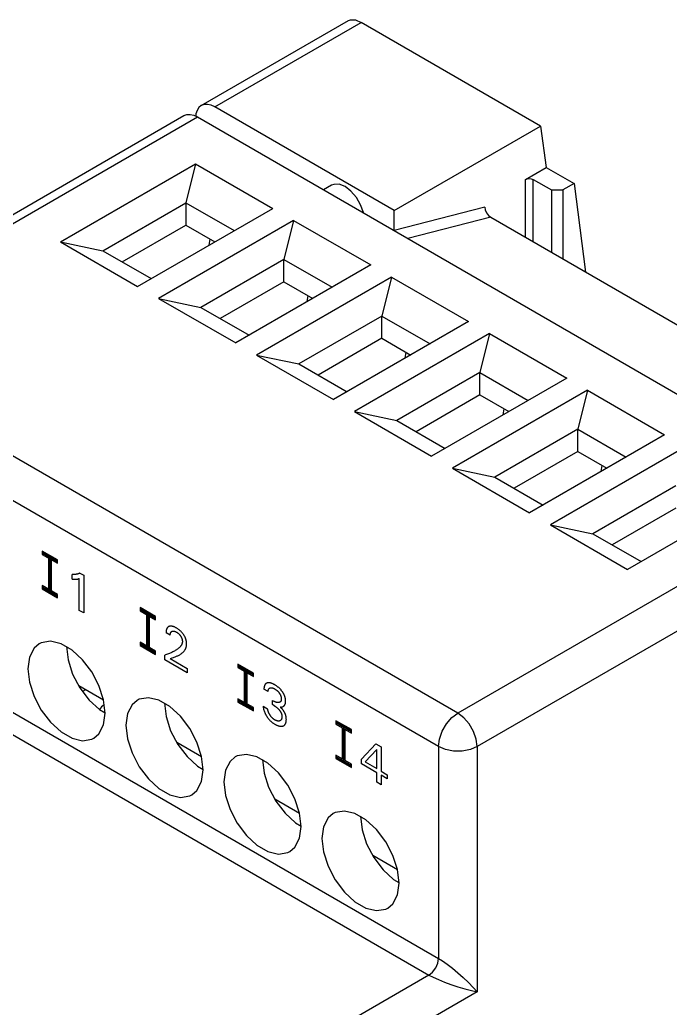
# Model space of a CAD drawing. Extents: x 0 to 420, y 0 to 297.
# Drawn here: x 192.07 to 215.92, y 192.83 to 229.04 of the extents above; entities that cross this region are included whole.
import ezdxf

# ---------------------------------------------------------------- set-up
doc = ezdxf.new("R2010")
doc.units = 0
doc.header["$LTSCALE"] = 23.1
doc.layers.add('40000_ISO', color=7, linetype='CONTINUOUS')

msp = doc.modelspace()

# ---------------------------------------------------------------- linework, layer by layer
at = {"layer": '40000_ISO', "color": 7, "linetype": 'CONTINUOUS'}
for p, q in [((198.721, 225.893), (204.119, 229.01)), ((199.221, 225.843), (204.589, 228.943)), ((204.118, 229.009), (204.194, 229.038)), ((204.194, 229.038), (204.377, 229.031)), ((204.377, 229.031), (204.589, 228.943)), ((211.165, 225.146), (204.589, 228.943)), ((198.568, 225.717), (198.527, 225.587)), ((198.633, 225.82), (198.568, 225.717)), ((198.721, 225.893), (198.633, 225.82)), ((198.828, 225.933), (198.721, 225.893)), ((198.95, 225.937), (198.828, 225.933)), ((199.083, 225.907), (198.95, 225.937)), ((199.221, 225.843), (199.083, 225.907)), ((205.797, 222.047), (199.221, 225.843)), ((183.942, 217.361), (198.084, 225.525)), ((184.442, 217.311), (198.584, 225.476)), ((198.084, 225.525), (198.192, 225.565)), ((198.192, 225.565), (198.314, 225.57)), ((198.314, 225.57), (198.447, 225.54)), ((198.447, 225.54), (198.584, 225.476)), ((198.527, 225.587), (198.52, 225.506)), ((198.584, 225.476), (222.273, 211.8)), ((205.797, 222.047), (211.165, 225.146)), ((211.165, 225.146), (211.364, 223.628)), ((193.564, 220.904), (198.514, 223.761)), ((198.514, 223.761), (198.16, 222.332)), ((198.514, 223.761), (201.342, 222.128)), ((210.605, 223.19), (211.364, 223.628)), ((211.364, 223.628), (212.389, 223.036)), ((210.605, 223.19), (210.67, 223.215)), ((210.605, 221.067), (210.605, 223.19)), ((210.67, 223.215), (210.747, 223.224)), ((210.747, 223.224), (210.823, 223.215)), ((210.823, 223.215), (210.888, 223.19)), ((210.888, 220.904), (210.888, 223.19)), ((210.888, 223.19), (211.56, 222.802)), ((203.494, 222.974), (203.206, 222.808)), ((203.578, 223.008), (203.494, 222.974)), ((203.775, 223.011), (203.578, 223.008)), ((203.994, 222.924), (203.775, 223.011)), ((204.212, 222.758), (203.994, 222.924)), ((204.409, 222.529), (204.212, 222.758)), ((211.56, 222.802), (211.56, 220.516)), ((211.56, 222.802), (211.984, 222.802)), ((212.389, 223.036), (211.984, 222.802)), ((211.984, 222.802), (211.984, 220.271)), ((212.389, 223.036), (212.814, 219.792)), ((204.566, 222.258), (204.409, 222.529)), ((195.12, 220.577), (198.16, 222.332)), ((196.392, 219.271), (201.342, 222.128)), ((198.16, 222.332), (198.16, 221.516)), ((198.16, 222.332), (199.928, 221.312)), ((204.666, 221.972), (204.566, 222.258)), ((209.12, 222.178), (205.797, 221.321)), ((205.797, 221.321), (205.797, 222.047)), ((209.12, 222.178), (209.137, 222.07)), ((209.137, 222.07), (209.183, 221.961)), ((202.106, 221.687), (197.156, 218.83)), ((202.106, 221.687), (201.752, 220.259)), ((202.106, 221.687), (204.934, 220.055)), ((204.667, 221.964), (204.666, 221.972)), ((209.333, 221.802), (206.302, 221.02)), ((209.183, 221.961), (209.252, 221.867)), ((209.252, 221.867), (209.333, 221.802)), ((209.333, 221.802), (217.888, 216.862)), ((195.827, 220.169), (198.16, 221.516)), ((198.16, 221.516), (199.221, 220.904)), ((193.564, 220.904), (196.392, 219.271)), ((193.564, 220.904), (195.12, 220.577)), ((199.016, 220.786), (199.049, 221.003)), ((195.12, 220.577), (196.887, 219.556)), ((201.752, 220.259), (198.712, 218.503)), ((201.752, 219.442), (201.752, 220.259)), ((201.752, 220.259), (203.52, 219.238)), ((204.934, 220.055), (199.985, 217.197)), ((205.698, 219.614), (200.748, 216.756)), ((205.698, 219.614), (205.344, 218.185)), ((205.698, 219.614), (208.526, 217.981)), ((201.752, 219.442), (199.419, 218.095)), ((201.752, 219.442), (202.813, 218.83)), ((197.156, 218.83), (199.985, 217.197)), ((197.156, 218.83), (198.712, 218.503)), ((202.608, 218.712), (202.641, 218.929)), ((198.712, 218.503), (200.48, 217.483)), ((205.344, 218.185), (202.304, 216.429)), ((205.344, 217.368), (205.344, 218.185)), ((205.344, 218.185), (207.112, 217.164)), ((208.526, 217.981), (203.577, 215.123)), ((208.131, 203.635), (184.442, 217.311)), ((205.344, 217.368), (203.011, 216.021)), ((209.29, 217.54), (204.34, 214.682)), ((205.344, 217.368), (206.405, 216.756)), ((209.29, 217.54), (208.937, 216.111)), ((209.29, 217.54), (212.119, 215.907)), ((200.748, 216.756), (203.577, 215.123)), ((200.748, 216.756), (202.304, 216.429)), ((206.201, 216.638), (206.233, 216.855)), ((202.304, 216.429), (204.072, 215.409)), ((207.423, 202.41), (183.735, 216.086)), ((208.937, 216.111), (205.896, 214.355)), ((212.119, 215.907), (207.169, 213.049)), ((208.937, 215.294), (208.937, 216.111)), ((208.937, 216.111), (210.704, 215.09)), ((212.882, 215.466), (207.933, 212.608)), ((212.882, 215.466), (212.529, 214.037)), ((212.882, 215.466), (215.711, 213.833)), ((208.937, 215.294), (206.603, 213.947)), ((208.937, 215.294), (209.997, 214.682)), ((209.793, 214.564), (209.825, 214.781)), ((204.34, 214.682), (207.169, 213.049)), ((204.34, 214.682), (205.896, 214.355)), ((205.896, 214.355), (207.664, 213.335)), ((212.529, 214.037), (209.488, 212.282)), ((212.529, 213.221), (212.529, 214.037)), ((212.529, 214.037), (214.296, 213.016)), ((215.711, 213.833), (210.761, 210.975)), ((216.474, 213.392), (211.525, 210.534)), ((212.529, 213.221), (210.195, 211.873)), ((212.529, 213.221), (213.589, 212.608)), ((207.933, 212.608), (210.761, 210.975)), ((207.933, 212.608), (209.488, 212.282)), ((213.385, 212.49), (213.417, 212.708)), ((209.488, 212.282), (211.256, 211.261)), ((216.121, 211.963), (213.08, 210.208)), ((222.273, 211.8), (208.131, 203.635)), ((219.303, 211.759), (214.353, 208.901)), ((216.121, 211.147), (213.787, 209.799)), ((222.98, 210.575), (208.838, 202.41)), ((211.525, 210.534), (214.353, 208.901)), ((211.525, 210.534), (213.08, 210.208)), ((213.08, 210.208), (214.848, 209.187)), ((192.892, 209.575), (192.892, 209.452)), ((193.458, 209.248), (192.892, 209.575)), ((193.458, 209.207), (192.892, 209.534)), ((193.458, 209.167), (192.892, 209.493)), ((192.892, 209.452), (193.458, 209.126)), ((193.122, 209.32), (193.122, 208.177)), ((193.158, 209.299), (193.158, 208.156)), ((193.193, 209.279), (193.193, 208.136)), ((193.228, 208.115), (193.228, 209.258)), ((193.458, 209.126), (193.458, 209.248)), ((193.988, 208.548), (193.988, 208.721)), ((193.999, 208.719), (193.988, 208.721)), ((194.01, 208.718), (193.999, 208.719)), ((194.02, 208.717), (194.01, 208.718)), ((194.031, 208.717), (194.02, 208.717)), ((194.041, 208.716), (194.031, 208.717)), ((194.052, 208.716), (194.041, 208.716)), ((194.062, 208.716), (194.052, 208.716)), ((194.072, 208.716), (194.062, 208.716)), ((194.082, 208.716), (194.072, 208.716)), ((194.092, 208.717), (194.082, 208.716)), ((194.102, 208.718), (194.092, 208.717)), ((194.112, 208.718), (194.102, 208.718)), ((194.122, 208.719), (194.112, 208.718)), ((194.132, 208.721), (194.122, 208.719)), ((194.141, 208.722), (194.132, 208.721)), ((194.151, 208.724), (194.141, 208.722)), ((194.16, 208.726), (194.151, 208.724)), ((194.17, 208.728), (194.16, 208.726)), ((194.179, 208.73), (194.17, 208.728)), ((194.188, 208.733), (194.179, 208.73)), ((194.198, 208.735), (194.188, 208.733)), ((194.207, 208.738), (194.198, 208.735)), ((194.216, 208.741), (194.207, 208.738)), ((194.225, 208.744), (194.216, 208.741)), ((194.234, 208.748), (194.225, 208.744)), ((194.242, 208.751), (194.234, 208.748)), ((194.251, 208.755), (194.242, 208.751)), ((194.26, 208.759), (194.251, 208.755)), ((194.268, 208.764), (194.26, 208.759)), ((194.276, 208.768), (194.268, 208.764)), ((194.276, 208.768), (194.413, 208.689)), ((194.413, 208.689), (194.413, 207.309)), ((183.735, 208.33), (207.423, 194.653)), ((192.892, 208.309), (192.892, 208.187)), ((193.458, 207.983), (192.892, 208.309)), ((192.892, 208.268), (193.458, 207.942)), ((193.458, 207.901), (192.892, 208.228)), ((193.988, 208.548), (194.003, 208.546)), ((194.003, 208.546), (194.018, 208.544)), ((194.018, 208.544), (194.033, 208.543)), ((194.033, 208.543), (194.048, 208.542)), ((194.048, 208.542), (194.062, 208.541)), ((194.062, 208.541), (194.073, 208.54)), ((194.073, 208.54), (194.084, 208.54)), ((194.084, 208.54), (194.094, 208.54)), ((194.094, 208.54), (194.105, 208.54)), ((194.105, 208.54), (194.115, 208.54)), ((194.115, 208.54), (194.126, 208.54)), ((194.126, 208.54), (194.135, 208.541)), ((194.135, 208.541), (194.144, 208.542)), ((194.144, 208.542), (194.153, 208.543)), ((194.153, 208.543), (194.162, 208.544)), ((194.162, 208.544), (194.171, 208.545)), ((194.171, 208.545), (194.179, 208.547)), ((194.179, 208.547), (194.187, 208.548)), ((194.187, 208.548), (194.194, 208.55)), ((194.194, 208.55), (194.202, 208.552)), ((194.202, 208.552), (194.21, 208.554)), ((194.21, 208.554), (194.218, 208.556)), ((194.218, 208.556), (194.226, 208.559)), ((194.226, 208.559), (194.239, 208.563)), ((194.239, 208.563), (194.252, 208.568)), ((194.252, 207.402), (194.252, 208.568)), ((192.892, 208.187), (193.458, 207.86)), ((193.458, 207.86), (193.458, 207.983)), ((183.382, 207.717), (207.07, 194.041)), ((196.484, 207.501), (196.484, 207.379)), ((197.05, 207.174), (196.484, 207.501)), ((194.413, 207.309), (194.252, 207.402)), ((197.05, 207.134), (196.484, 207.46)), ((197.05, 207.093), (196.484, 207.419)), ((196.484, 207.379), (197.05, 207.052)), ((196.714, 207.246), (196.714, 206.103)), ((196.75, 207.225), (196.75, 206.082)), ((196.785, 207.205), (196.785, 206.062)), ((196.82, 206.042), (196.82, 207.185)), ((197.05, 207.052), (197.05, 207.174)), ((197.49, 206.777), (197.487, 206.774)), ((197.493, 206.781), (197.49, 206.777)), ((197.497, 206.784), (197.493, 206.781)), ((197.501, 206.787), (197.497, 206.784)), ((197.504, 206.79), (197.501, 206.787)), ((197.508, 206.793), (197.504, 206.79)), ((197.512, 206.796), (197.508, 206.793)), ((197.516, 206.798), (197.512, 206.796)), ((197.52, 206.801), (197.516, 206.798)), ((197.524, 206.803), (197.52, 206.801)), ((197.528, 206.805), (197.524, 206.803)), ((197.532, 206.808), (197.528, 206.805)), ((197.537, 206.81), (197.532, 206.808)), ((197.541, 206.811), (197.537, 206.81)), ((197.553, 206.816), (197.541, 206.811)), ((197.565, 206.819), (197.553, 206.816)), ((197.577, 206.821), (197.565, 206.819)), ((197.59, 206.823), (197.577, 206.821)), ((197.603, 206.824), (197.59, 206.823)), ((197.616, 206.824), (197.603, 206.824)), ((197.631, 206.823), (197.616, 206.824)), ((197.645, 206.821), (197.631, 206.823)), ((197.66, 206.818), (197.645, 206.821)), ((197.675, 206.815), (197.66, 206.818)), ((197.69, 206.81), (197.675, 206.815)), ((197.706, 206.805), (197.69, 206.81)), ((197.723, 206.799), (197.706, 206.805)), ((197.74, 206.792), (197.723, 206.799)), ((197.757, 206.784), (197.74, 206.792)), ((197.775, 206.776), (197.757, 206.784)), ((197.792, 206.767), (197.775, 206.776)), ((197.433, 206.618), (197.432, 206.61)), ((197.432, 206.61), (197.432, 206.602)), ((197.432, 206.602), (197.432, 206.595)), ((197.432, 206.595), (197.432, 206.587)), ((197.432, 206.587), (197.432, 206.579)), ((197.588, 206.489), (197.432, 206.579)), ((197.434, 206.633), (197.433, 206.625)), ((197.433, 206.625), (197.433, 206.618)), ((197.435, 206.64), (197.434, 206.633)), ((197.436, 206.647), (197.435, 206.64)), ((197.437, 206.654), (197.436, 206.647)), ((197.438, 206.662), (197.437, 206.654)), ((197.439, 206.669), (197.438, 206.662)), ((197.441, 206.675), (197.439, 206.669)), ((197.442, 206.682), (197.441, 206.675)), ((197.444, 206.689), (197.442, 206.682)), ((197.446, 206.695), (197.444, 206.689)), ((197.447, 206.701), (197.446, 206.695)), ((197.449, 206.707), (197.447, 206.701)), ((197.451, 206.712), (197.449, 206.707)), ((197.453, 206.718), (197.451, 206.712)), ((197.456, 206.723), (197.453, 206.718)), ((197.458, 206.729), (197.456, 206.723)), ((197.46, 206.734), (197.458, 206.729)), ((197.463, 206.739), (197.46, 206.734)), ((197.465, 206.744), (197.463, 206.739)), ((197.468, 206.749), (197.465, 206.744)), ((197.471, 206.753), (197.468, 206.749)), ((197.474, 206.758), (197.471, 206.753)), ((197.477, 206.762), (197.474, 206.758)), ((197.48, 206.766), (197.477, 206.762)), ((197.483, 206.77), (197.48, 206.766)), ((197.487, 206.774), (197.483, 206.77)), ((197.588, 206.507), (197.589, 206.515)), ((197.588, 206.498), (197.588, 206.507)), ((197.588, 206.489), (197.588, 206.498)), ((197.589, 206.524), (197.59, 206.532)), ((197.589, 206.515), (197.589, 206.524)), ((197.59, 206.532), (197.591, 206.54)), ((197.591, 206.54), (197.593, 206.548)), ((197.593, 206.548), (197.595, 206.556)), ((197.595, 206.556), (197.596, 206.562)), ((197.596, 206.562), (197.598, 206.568)), ((197.598, 206.568), (197.6, 206.574)), ((197.6, 206.574), (197.602, 206.579)), ((197.602, 206.579), (197.604, 206.585)), ((197.604, 206.585), (197.606, 206.59)), ((197.606, 206.59), (197.609, 206.595)), ((197.609, 206.595), (197.612, 206.6)), ((197.612, 206.6), (197.615, 206.604)), ((197.615, 206.604), (197.618, 206.609)), ((197.618, 206.609), (197.621, 206.613)), ((197.621, 206.613), (197.625, 206.616)), ((197.625, 206.616), (197.628, 206.62)), ((197.628, 206.62), (197.632, 206.623)), ((197.632, 206.623), (197.636, 206.626)), ((197.636, 206.626), (197.64, 206.629)), ((197.64, 206.629), (197.644, 206.632)), ((197.644, 206.632), (197.649, 206.634)), ((197.649, 206.634), (197.654, 206.636)), ((197.654, 206.636), (197.659, 206.639)), ((197.659, 206.639), (197.665, 206.64)), ((197.665, 206.64), (197.67, 206.642)), ((197.67, 206.642), (197.676, 206.643)), ((197.676, 206.643), (197.682, 206.644)), ((197.682, 206.644), (197.688, 206.644)), ((197.688, 206.644), (197.694, 206.645)), ((197.694, 206.645), (197.7, 206.645)), ((197.7, 206.645), (197.707, 206.644)), ((197.707, 206.644), (197.713, 206.644)), ((197.713, 206.644), (197.72, 206.643)), ((197.72, 206.643), (197.727, 206.641)), ((197.727, 206.641), (197.733, 206.64)), ((197.733, 206.64), (197.74, 206.638)), ((197.74, 206.638), (197.747, 206.636)), ((197.747, 206.636), (197.755, 206.633)), ((197.755, 206.633), (197.763, 206.63)), ((197.763, 206.63), (197.77, 206.627)), ((197.77, 206.627), (197.778, 206.624)), ((197.778, 206.624), (197.786, 206.62)), ((197.786, 206.62), (197.794, 206.616)), ((197.809, 206.757), (197.792, 206.767)), ((197.794, 206.616), (197.801, 206.612)), ((197.801, 206.612), (197.809, 206.607)), ((197.826, 206.747), (197.809, 206.757)), ((197.809, 206.607), (197.818, 206.602)), ((197.818, 206.602), (197.827, 206.597)), ((197.843, 206.736), (197.826, 206.747)), ((197.827, 206.597), (197.835, 206.591)), ((197.835, 206.591), (197.844, 206.585)), ((197.86, 206.725), (197.843, 206.736)), ((197.844, 206.585), (197.853, 206.579)), ((197.853, 206.579), (197.861, 206.573)), ((197.877, 206.714), (197.86, 206.725)), ((197.861, 206.573), (197.87, 206.566)), ((197.87, 206.566), (197.877, 206.561)), ((197.894, 206.701), (197.877, 206.714)), ((197.877, 206.561), (197.883, 206.555)), ((197.883, 206.555), (197.89, 206.549)), ((197.89, 206.549), (197.897, 206.543)), ((197.911, 206.689), (197.894, 206.701)), ((197.897, 206.543), (197.903, 206.537)), ((197.903, 206.537), (197.909, 206.53)), ((197.909, 206.53), (197.916, 206.524)), ((197.925, 206.676), (197.911, 206.689)), ((197.916, 206.524), (197.922, 206.517)), ((197.922, 206.517), (197.928, 206.511)), ((197.94, 206.664), (197.925, 206.676)), ((197.928, 206.511), (197.934, 206.504)), ((197.934, 206.504), (197.939, 206.497)), ((197.939, 206.497), (197.945, 206.49)), ((197.955, 206.651), (197.94, 206.664)), ((197.945, 206.49), (197.95, 206.483)), ((197.95, 206.483), (197.956, 206.476)), ((197.97, 206.637), (197.955, 206.651)), ((197.956, 206.476), (197.961, 206.468)), ((197.961, 206.468), (197.966, 206.461)), ((197.966, 206.461), (197.971, 206.454)), ((197.984, 206.623), (197.97, 206.637)), ((197.971, 206.454), (197.975, 206.446)), ((197.975, 206.446), (197.979, 206.439)), ((197.979, 206.439), (197.984, 206.432)), ((197.998, 206.608), (197.984, 206.623)), ((197.984, 206.432), (197.988, 206.424)), ((197.988, 206.424), (197.991, 206.417)), ((197.991, 206.417), (197.995, 206.409)), ((198.011, 206.594), (197.998, 206.608)), ((198.024, 206.579), (198.011, 206.594)), ((198.037, 206.564), (198.024, 206.579)), ((198.049, 206.549), (198.037, 206.564)), ((198.061, 206.533), (198.049, 206.549)), ((198.073, 206.516), (198.061, 206.533)), ((198.083, 206.501), (198.073, 206.516)), ((198.093, 206.486), (198.083, 206.501)), ((198.102, 206.47), (198.093, 206.486)), ((198.111, 206.454), (198.102, 206.47)), ((198.12, 206.438), (198.111, 206.454)), ((198.128, 206.421), (198.12, 206.438)), ((198.136, 206.405), (198.128, 206.421)), ((192.784, 206.179), (192.594, 206.017)), ((192.857, 206.216), (192.784, 206.179)), ((193.196, 206.272), (192.857, 206.216)), ((193.582, 206.18), (193.196, 206.272)), ((193.985, 205.947), (193.582, 206.18)), ((193.783, 206.08), (193.841, 205.587)), ((196.484, 206.235), (196.484, 206.113)), ((197.05, 205.909), (196.484, 206.235)), ((196.484, 206.195), (197.05, 205.868)), ((197.05, 205.827), (196.484, 206.154)), ((196.484, 206.113), (197.05, 205.786)), ((197.936, 206.053), (197.925, 206.043)), ((197.947, 206.064), (197.936, 206.053)), ((197.957, 206.076), (197.947, 206.064)), ((197.967, 206.087), (197.957, 206.076)), ((197.976, 206.1), (197.967, 206.087)), ((197.985, 206.113), (197.976, 206.1)), ((197.994, 206.127), (197.985, 206.113)), ((198.002, 206.141), (197.994, 206.127)), ((197.995, 206.409), (197.999, 206.402)), ((197.999, 206.402), (198.002, 206.394)), ((198.002, 206.394), (198.005, 206.387)), ((198.006, 206.151), (198.002, 206.141)), ((198.005, 206.387), (198.008, 206.379)), ((198.011, 206.161), (198.006, 206.151)), ((198.008, 206.379), (198.011, 206.371)), ((198.011, 206.371), (198.014, 206.364)), ((198.015, 206.171), (198.011, 206.161)), ((198.014, 206.364), (198.016, 206.356)), ((198.019, 206.182), (198.015, 206.171)), ((198.016, 206.356), (198.018, 206.348)), ((198.018, 206.348), (198.02, 206.34)), ((198.022, 206.192), (198.019, 206.182)), ((198.02, 206.34), (198.022, 206.333)), ((198.022, 206.333), (198.024, 206.325)), ((198.025, 206.204), (198.022, 206.192)), ((198.024, 206.325), (198.025, 206.317)), ((198.025, 206.317), (198.027, 206.308)), ((198.027, 206.216), (198.025, 206.204)), ((198.027, 206.308), (198.028, 206.3)), ((198.029, 206.228), (198.027, 206.216)), ((198.028, 206.3), (198.029, 206.292)), ((198.029, 206.292), (198.03, 206.284)), ((198.03, 206.24), (198.029, 206.228)), ((198.03, 206.284), (198.03, 206.276)), ((198.03, 206.276), (198.031, 206.268)), ((198.031, 206.253), (198.03, 206.24)), ((198.031, 206.268), (198.031, 206.261)), ((198.031, 206.261), (198.031, 206.253)), ((198.143, 206.389), (198.136, 206.405)), ((198.15, 206.372), (198.143, 206.389)), ((198.155, 206.356), (198.15, 206.372)), ((198.161, 206.339), (198.155, 206.356)), ((198.166, 206.323), (198.161, 206.339)), ((198.164, 206.039), (198.169, 206.054)), ((198.17, 206.306), (198.166, 206.323)), ((198.169, 206.054), (198.173, 206.069)), ((198.174, 206.29), (198.17, 206.306)), ((198.173, 206.069), (198.177, 206.085)), ((198.178, 206.272), (198.174, 206.29)), ((198.177, 206.085), (198.18, 206.101)), ((198.181, 206.255), (198.178, 206.272)), ((198.18, 206.101), (198.183, 206.118)), ((198.183, 206.237), (198.181, 206.255)), ((198.185, 206.22), (198.183, 206.237)), ((198.183, 206.118), (198.185, 206.135)), ((198.186, 206.204), (198.185, 206.22)), ((198.185, 206.135), (198.186, 206.153)), ((198.187, 206.187), (198.186, 206.204)), ((198.186, 206.153), (198.187, 206.171)), ((198.187, 206.171), (198.187, 206.187)), ((192.426, 205.691), (192.369, 205.264)), ((192.594, 206.017), (192.426, 205.691)), ((194.371, 205.593), (193.985, 205.947)), ((197.05, 205.786), (197.05, 205.909)), ((197.417, 205.771), (197.383, 205.761)), ((197.383, 205.594), (197.383, 205.761)), ((197.452, 205.783), (197.417, 205.771)), ((197.486, 205.795), (197.452, 205.783)), ((197.52, 205.807), (197.486, 205.795)), ((197.553, 205.82), (197.52, 205.807)), ((197.585, 205.834), (197.553, 205.82)), ((197.617, 205.848), (197.585, 205.834)), ((197.649, 205.863), (197.617, 205.848)), ((197.679, 205.878), (197.649, 205.863)), ((197.71, 205.893), (197.679, 205.878)), ((197.709, 205.68), (197.735, 205.689)), ((197.739, 205.909), (197.71, 205.893)), ((197.735, 205.689), (197.762, 205.699)), ((197.768, 205.926), (197.739, 205.909)), ((197.762, 205.699), (197.788, 205.709)), ((197.79, 205.94), (197.768, 205.926)), ((197.788, 205.709), (197.814, 205.719)), ((197.812, 205.954), (197.79, 205.94)), ((197.833, 205.968), (197.812, 205.954)), ((197.814, 205.719), (197.84, 205.73)), ((197.854, 205.983), (197.833, 205.968)), ((197.84, 205.73), (197.866, 205.741)), ((197.875, 205.999), (197.854, 205.983)), ((197.866, 205.741), (197.891, 205.753)), ((197.895, 206.015), (197.875, 205.999)), ((197.891, 205.753), (197.916, 205.766)), ((197.914, 206.032), (197.895, 206.015)), ((197.925, 206.043), (197.914, 206.032)), ((197.916, 205.766), (197.933, 205.775)), ((197.933, 205.775), (197.95, 205.785)), ((197.95, 205.785), (197.966, 205.795)), ((197.966, 205.795), (197.982, 205.805)), ((197.982, 205.805), (197.998, 205.816)), ((197.998, 205.816), (198.013, 205.828)), ((198.013, 205.828), (198.028, 205.84)), ((198.028, 205.84), (198.042, 205.853)), ((198.042, 205.853), (198.056, 205.867)), ((198.056, 205.867), (198.07, 205.881)), ((198.07, 205.881), (198.083, 205.896)), ((198.083, 205.896), (198.096, 205.911)), ((198.096, 205.911), (198.108, 205.928)), ((198.108, 205.928), (198.119, 205.945)), ((198.119, 205.945), (198.127, 205.957)), ((198.127, 205.957), (198.134, 205.97)), ((198.134, 205.97), (198.141, 205.983)), ((198.141, 205.983), (198.147, 205.996)), ((198.147, 205.996), (198.153, 206.01)), ((198.153, 206.01), (198.159, 206.024)), ((198.159, 206.024), (198.164, 206.039)), ((193.841, 205.587), (194.008, 205.068)), ((194.709, 205.147), (194.371, 205.593)), ((198.211, 205.116), (197.383, 205.594)), ((197.578, 205.633), (197.604, 205.643)), ((197.578, 205.633), (198.211, 205.267)), ((197.604, 205.643), (197.63, 205.652)), ((197.63, 205.652), (197.656, 205.661)), ((197.656, 205.661), (197.709, 205.68)), ((200.07, 205.431), (200.07, 205.309)), ((200.635, 205.105), (200.07, 205.431)), ((200.635, 205.064), (200.07, 205.39)), ((200.635, 205.023), (200.07, 205.35)), ((192.369, 205.264), (192.426, 204.771)), ((194.008, 205.068), (194.271, 204.564)), ((194.973, 204.643), (194.709, 205.147)), ((198.211, 205.267), (198.211, 205.116)), ((200.07, 205.309), (200.635, 204.982)), ((200.299, 205.176), (200.299, 204.033)), ((200.335, 205.156), (200.335, 204.013)), ((200.37, 205.135), (200.37, 203.992)), ((200.405, 203.972), (200.405, 205.115)), ((200.635, 204.982), (200.635, 205.105)), ((192.426, 204.771), (192.594, 204.251)), ((195.142, 204.112), (194.234, 204.636)), ((195.14, 204.124), (194.973, 204.643)), ((201.03, 204.602), (201.028, 204.595)), ((201.031, 204.609), (201.03, 204.602)), ((201.033, 204.616), (201.031, 204.609)), ((201.034, 204.622), (201.033, 204.616)), ((201.036, 204.629), (201.034, 204.622)), ((201.038, 204.635), (201.036, 204.629)), ((201.04, 204.641), (201.038, 204.635)), ((201.042, 204.647), (201.04, 204.641)), ((201.045, 204.653), (201.042, 204.647)), ((201.047, 204.659), (201.045, 204.653)), ((201.05, 204.664), (201.047, 204.659)), ((201.053, 204.67), (201.05, 204.664)), ((201.056, 204.675), (201.053, 204.67)), ((201.059, 204.68), (201.056, 204.675)), ((201.062, 204.685), (201.059, 204.68)), ((201.065, 204.69), (201.062, 204.685)), ((201.069, 204.694), (201.065, 204.69)), ((201.072, 204.699), (201.069, 204.694)), ((201.076, 204.703), (201.072, 204.699)), ((201.08, 204.707), (201.076, 204.703)), ((201.084, 204.711), (201.08, 204.707)), ((201.089, 204.714), (201.084, 204.711)), ((201.093, 204.718), (201.089, 204.714)), ((201.097, 204.721), (201.093, 204.718)), ((201.102, 204.724), (201.097, 204.721)), ((201.107, 204.727), (201.102, 204.724)), ((201.112, 204.729), (201.107, 204.727)), ((201.117, 204.732), (201.112, 204.729)), ((201.122, 204.734), (201.117, 204.732)), ((201.127, 204.736), (201.122, 204.734)), ((201.132, 204.738), (201.127, 204.736)), ((201.138, 204.74), (201.132, 204.738)), ((201.143, 204.742), (201.138, 204.74)), ((201.149, 204.743), (201.143, 204.742)), ((201.155, 204.745), (201.149, 204.743)), ((201.161, 204.746), (201.155, 204.745)), ((201.168, 204.747), (201.161, 204.746)), ((201.174, 204.747), (201.168, 204.747)), ((201.18, 204.748), (201.174, 204.747)), ((201.187, 204.748), (201.18, 204.748)), ((201.194, 204.748), (201.187, 204.748)), ((201.2, 204.748), (201.194, 204.748)), ((201.207, 204.748), (201.2, 204.748)), ((201.214, 204.748), (201.207, 204.748)), ((201.221, 204.747), (201.214, 204.748)), ((201.233, 204.745), (201.221, 204.747)), ((201.246, 204.743), (201.233, 204.745)), ((201.259, 204.741), (201.246, 204.743)), ((201.272, 204.737), (201.259, 204.741)), ((201.286, 204.733), (201.272, 204.737)), ((201.299, 204.729), (201.286, 204.733)), ((201.313, 204.724), (201.299, 204.729)), ((201.328, 204.718), (201.313, 204.724)), ((201.343, 204.712), (201.328, 204.718)), ((201.358, 204.705), (201.343, 204.712)), ((201.373, 204.698), (201.358, 204.705)), ((201.388, 204.69), (201.373, 204.698)), ((201.404, 204.681), (201.388, 204.69)), ((201.419, 204.673), (201.404, 204.681)), ((201.434, 204.664), (201.419, 204.673)), ((201.449, 204.655), (201.434, 204.664)), ((201.463, 204.646), (201.449, 204.655)), ((201.478, 204.636), (201.463, 204.646)), ((201.493, 204.625), (201.478, 204.636)), ((201.507, 204.615), (201.493, 204.625)), ((201.522, 204.604), (201.507, 204.615)), ((201.535, 204.593), (201.522, 204.604)), ((192.594, 204.251), (192.857, 203.748)), ((194.271, 204.564), (194.61, 204.117)), ((194.483, 204.492), (194.374, 204.429)), ((201.024, 204.558), (201.023, 204.551)), ((201.023, 204.551), (201.023, 204.543)), ((201.023, 204.543), (201.023, 204.535)), ((201.023, 204.535), (201.023, 204.528)), ((201.023, 204.528), (201.023, 204.52)), ((201.179, 204.43), (201.023, 204.52)), ((201.025, 204.573), (201.024, 204.566)), ((201.024, 204.566), (201.024, 204.558)), ((201.026, 204.581), (201.025, 204.573)), ((201.027, 204.588), (201.026, 204.581)), ((201.028, 204.595), (201.027, 204.588)), ((201.179, 204.453), (201.18, 204.46)), ((201.179, 204.445), (201.179, 204.453)), ((201.179, 204.438), (201.179, 204.445)), ((201.179, 204.43), (201.179, 204.438)), ((201.18, 204.46), (201.181, 204.467)), ((201.181, 204.467), (201.182, 204.474)), ((201.182, 204.474), (201.183, 204.481)), ((201.183, 204.481), (201.185, 204.488)), ((201.185, 204.488), (201.187, 204.494)), ((201.187, 204.494), (201.189, 204.5)), ((201.189, 204.5), (201.191, 204.506)), ((201.191, 204.506), (201.193, 204.511)), ((201.193, 204.511), (201.196, 204.516)), ((201.196, 204.516), (201.198, 204.521)), ((201.198, 204.521), (201.201, 204.526)), ((201.201, 204.526), (201.204, 204.531)), ((201.204, 204.531), (201.208, 204.535)), ((201.208, 204.535), (201.211, 204.539)), ((201.211, 204.539), (201.215, 204.542)), ((201.215, 204.542), (201.219, 204.546)), ((201.219, 204.546), (201.223, 204.549)), ((201.223, 204.549), (201.228, 204.552)), ((201.228, 204.552), (201.232, 204.555)), ((201.232, 204.555), (201.237, 204.557)), ((201.237, 204.557), (201.242, 204.559)), ((201.242, 204.559), (201.247, 204.561)), ((201.247, 204.561), (201.252, 204.563)), ((201.252, 204.563), (201.258, 204.564)), ((201.258, 204.564), (201.265, 204.566)), ((201.265, 204.566), (201.272, 204.567)), ((201.272, 204.567), (201.278, 204.567)), ((201.278, 204.567), (201.285, 204.567)), ((201.285, 204.567), (201.292, 204.567)), ((201.292, 204.567), (201.3, 204.567)), ((201.3, 204.567), (201.307, 204.566)), ((201.307, 204.566), (201.315, 204.565)), ((201.315, 204.565), (201.323, 204.563)), ((201.323, 204.563), (201.331, 204.562)), ((201.331, 204.562), (201.339, 204.559)), ((201.339, 204.559), (201.347, 204.557)), ((201.347, 204.557), (201.355, 204.554)), ((201.355, 204.554), (201.363, 204.551)), ((201.363, 204.551), (201.372, 204.547)), ((201.372, 204.547), (201.381, 204.543)), ((201.381, 204.543), (201.39, 204.539)), ((201.39, 204.539), (201.399, 204.534)), ((201.399, 204.534), (201.408, 204.529)), ((201.408, 204.529), (201.417, 204.524)), ((201.417, 204.524), (201.426, 204.519)), ((201.426, 204.519), (201.436, 204.513)), ((201.436, 204.513), (201.445, 204.507)), ((201.445, 204.507), (201.454, 204.501)), ((201.454, 204.501), (201.463, 204.495)), ((201.463, 204.495), (201.472, 204.488)), ((201.472, 204.488), (201.481, 204.481)), ((201.481, 204.481), (201.489, 204.474)), ((201.489, 204.474), (201.498, 204.468)), ((201.498, 204.468), (201.506, 204.46)), ((201.506, 204.46), (201.514, 204.453)), ((201.514, 204.453), (201.521, 204.446)), ((201.521, 204.446), (201.529, 204.438)), ((201.529, 204.438), (201.537, 204.43)), ((201.548, 204.582), (201.535, 204.593)), ((201.537, 204.43), (201.543, 204.423)), ((201.543, 204.423), (201.549, 204.416)), ((201.561, 204.571), (201.548, 204.582)), ((201.549, 204.416), (201.555, 204.409)), ((201.555, 204.409), (201.561, 204.402)), ((201.574, 204.56), (201.561, 204.571)), ((201.561, 204.402), (201.567, 204.394)), ((201.567, 204.394), (201.573, 204.386)), ((201.573, 204.386), (201.579, 204.379)), ((201.587, 204.548), (201.574, 204.56)), ((201.579, 204.379), (201.584, 204.371)), ((201.584, 204.371), (201.589, 204.363)), ((201.6, 204.535), (201.587, 204.548)), ((201.589, 204.363), (201.594, 204.356)), ((201.594, 204.356), (201.599, 204.348)), ((201.599, 204.348), (201.604, 204.34)), ((201.612, 204.523), (201.6, 204.535)), ((201.604, 204.34), (201.608, 204.333)), ((201.608, 204.333), (201.612, 204.325)), ((201.624, 204.51), (201.612, 204.523)), ((201.612, 204.325), (201.616, 204.317)), ((201.616, 204.317), (201.62, 204.309)), ((201.62, 204.309), (201.624, 204.301)), ((201.636, 204.498), (201.624, 204.51)), ((201.624, 204.301), (201.627, 204.293)), ((201.627, 204.293), (201.631, 204.284)), ((201.631, 204.284), (201.634, 204.276)), ((201.634, 204.276), (201.637, 204.268)), ((201.647, 204.485), (201.636, 204.498)), ((201.637, 204.268), (201.639, 204.26)), ((201.639, 204.26), (201.642, 204.252)), ((201.642, 204.252), (201.644, 204.244)), ((201.644, 204.244), (201.646, 204.236)), ((201.658, 204.471), (201.647, 204.485)), ((201.669, 204.458), (201.658, 204.471)), ((201.68, 204.444), (201.669, 204.458)), ((201.691, 204.429), (201.68, 204.444)), ((201.699, 204.417), (201.691, 204.429)), ((201.708, 204.405), (201.699, 204.417)), ((201.716, 204.392), (201.708, 204.405)), ((201.724, 204.379), (201.716, 204.392)), ((201.732, 204.367), (201.724, 204.379)), ((201.74, 204.353), (201.732, 204.367)), ((201.747, 204.34), (201.74, 204.353)), ((201.754, 204.327), (201.747, 204.34)), ((201.76, 204.313), (201.754, 204.327)), ((201.766, 204.301), (201.76, 204.313)), ((201.772, 204.288), (201.766, 204.301)), ((201.777, 204.275), (201.772, 204.288)), ((201.782, 204.261), (201.777, 204.275)), ((201.787, 204.248), (201.782, 204.261)), ((201.791, 204.235), (201.787, 204.248)), ((194.61, 204.117), (194.996, 203.764)), ((195.163, 203.945), (195.065, 203.866)), ((195.198, 203.631), (195.14, 204.124)), ((196.186, 203.943), (196.018, 203.617)), ((196.376, 204.105), (196.186, 203.943)), ((196.449, 204.142), (196.376, 204.105)), ((196.788, 204.198), (196.449, 204.142)), ((197.174, 204.106), (196.788, 204.198)), ((197.577, 203.874), (197.174, 204.106)), ((197.375, 204.006), (197.433, 203.513)), ((200.07, 204.166), (200.07, 204.043)), ((200.635, 203.839), (200.07, 204.166)), ((200.07, 204.125), (200.635, 203.798)), ((200.635, 203.757), (200.07, 204.084)), ((200.07, 204.043), (200.635, 203.717)), ((200.989, 203.891), (200.991, 203.875)), ((200.989, 203.891), (201.153, 203.796)), ((201.33, 203.947), (201.33, 204.103)), ((201.33, 204.103), (201.383, 204.072)), ((201.395, 203.909), (201.33, 203.947)), ((201.391, 204.068), (201.383, 204.072)), ((201.398, 204.064), (201.391, 204.068)), ((201.395, 203.909), (201.407, 203.902)), ((201.405, 204.06), (201.398, 204.064)), ((201.413, 204.056), (201.405, 204.06)), ((201.407, 203.902), (201.419, 203.895)), ((201.42, 204.052), (201.413, 204.056)), ((201.419, 203.895), (201.431, 203.888)), ((201.427, 204.049), (201.42, 204.052)), ((201.435, 204.046), (201.427, 204.049)), ((201.431, 203.888), (201.443, 203.88)), ((201.442, 204.043), (201.435, 204.046)), ((201.449, 204.04), (201.442, 204.043)), ((201.443, 203.88), (201.454, 203.871)), ((201.456, 204.038), (201.449, 204.04)), ((201.463, 204.035), (201.456, 204.038)), ((201.47, 204.033), (201.463, 204.035)), ((201.476, 204.031), (201.47, 204.033)), ((201.483, 204.03), (201.476, 204.031)), ((201.49, 204.028), (201.483, 204.03)), ((201.497, 204.027), (201.49, 204.028)), ((201.503, 204.025), (201.497, 204.027)), ((201.51, 204.024), (201.503, 204.025)), ((201.516, 204.024), (201.51, 204.024)), ((201.522, 204.023), (201.516, 204.024)), ((201.529, 204.023), (201.522, 204.023)), ((201.535, 204.023), (201.529, 204.023)), ((201.541, 204.023), (201.535, 204.023)), ((201.547, 204.023), (201.541, 204.023)), ((201.553, 204.023), (201.547, 204.023)), ((201.559, 204.024), (201.553, 204.023)), ((201.565, 204.025), (201.559, 204.024)), ((201.569, 204.026), (201.565, 204.025)), ((201.574, 204.027), (201.569, 204.026)), ((201.578, 204.028), (201.574, 204.027)), ((201.583, 204.029), (201.578, 204.028)), ((201.587, 204.031), (201.583, 204.029)), ((201.592, 204.032), (201.587, 204.031)), ((201.596, 204.034), (201.592, 204.032)), ((201.6, 204.036), (201.596, 204.034)), ((201.604, 204.038), (201.6, 204.036)), ((201.608, 204.041), (201.604, 204.038)), ((201.612, 204.043), (201.608, 204.041)), ((201.615, 204.046), (201.612, 204.043)), ((201.619, 204.049), (201.615, 204.046)), ((201.622, 204.051), (201.619, 204.049)), ((201.625, 204.054), (201.622, 204.051)), ((201.627, 204.057), (201.625, 204.054)), ((201.63, 204.061), (201.627, 204.057)), ((201.633, 204.064), (201.63, 204.061)), ((201.635, 204.068), (201.633, 204.064)), ((201.638, 204.072), (201.635, 204.068)), ((201.64, 204.076), (201.638, 204.072)), ((201.642, 204.08), (201.64, 204.076)), ((201.644, 204.084), (201.642, 204.08)), ((201.646, 204.088), (201.644, 204.084)), ((201.646, 204.236), (201.648, 204.228)), ((201.647, 204.093), (201.646, 204.088)), ((201.649, 204.098), (201.647, 204.093)), ((201.648, 204.228), (201.65, 204.219)), ((201.65, 204.103), (201.649, 204.098)), ((201.65, 204.219), (201.651, 204.21)), ((201.651, 204.108), (201.65, 204.103)), ((201.651, 204.21), (201.653, 204.202)), ((201.652, 204.113), (201.651, 204.108)), ((201.653, 204.118), (201.652, 204.113)), ((201.653, 204.202), (201.654, 204.193)), ((201.654, 204.124), (201.653, 204.118)), ((201.654, 204.193), (201.655, 204.185)), ((201.655, 204.129), (201.654, 204.124)), ((201.655, 204.185), (201.655, 204.177)), ((201.655, 204.177), (201.656, 204.168)), ((201.656, 204.147), (201.655, 204.141)), ((201.655, 204.141), (201.655, 204.135)), ((201.655, 204.135), (201.655, 204.129)), ((201.656, 204.168), (201.656, 204.16)), ((201.656, 204.16), (201.656, 204.152)), ((201.656, 204.152), (201.656, 204.147)), ((201.723, 203.877), (201.731, 203.881)), ((201.731, 203.881), (201.739, 203.886)), ((201.739, 203.886), (201.747, 203.891)), ((201.747, 203.891), (201.754, 203.897)), ((201.754, 203.897), (201.761, 203.904)), ((201.761, 203.904), (201.767, 203.91)), ((201.767, 203.91), (201.773, 203.918)), ((201.773, 203.918), (201.779, 203.925)), ((201.779, 203.925), (201.784, 203.933)), ((201.784, 203.933), (201.789, 203.942)), ((201.789, 203.942), (201.793, 203.951)), ((201.795, 204.222), (201.791, 204.235)), ((201.793, 203.951), (201.797, 203.96)), ((201.799, 204.209), (201.795, 204.222)), ((201.797, 203.96), (201.801, 203.97)), ((201.802, 204.196), (201.799, 204.209)), ((201.801, 203.97), (201.804, 203.98)), ((201.805, 204.183), (201.802, 204.196)), ((201.804, 203.98), (201.807, 203.991)), ((201.808, 204.169), (201.805, 204.183)), ((201.807, 203.991), (201.809, 204.002)), ((201.81, 204.155), (201.808, 204.169)), ((201.809, 204.002), (201.811, 204.014)), ((201.812, 204.142), (201.81, 204.155)), ((201.811, 204.014), (201.813, 204.026)), ((201.813, 204.129), (201.812, 204.142)), ((201.815, 204.116), (201.813, 204.129)), ((201.813, 204.026), (201.814, 204.039)), ((201.814, 204.039), (201.815, 204.051)), ((201.815, 204.103), (201.815, 204.116)), ((201.816, 204.09), (201.815, 204.103)), ((201.815, 204.051), (201.816, 204.064)), ((201.816, 204.078), (201.816, 204.09)), ((201.816, 204.064), (201.816, 204.078)), ((192.857, 203.748), (193.196, 203.301)), ((195.065, 203.866), (194.992, 203.768)), ((194.996, 203.764), (195.195, 203.649)), ((195.14, 203.204), (195.198, 203.631)), ((196.018, 203.617), (195.961, 203.19)), ((197.963, 203.52), (197.577, 203.874)), ((198.302, 203.073), (197.963, 203.52)), ((200.635, 203.717), (200.635, 203.839)), ((200.991, 203.875), (200.993, 203.859)), ((200.993, 203.859), (200.996, 203.842)), ((200.996, 203.842), (200.999, 203.826)), ((200.999, 203.826), (201.003, 203.809)), ((201.003, 203.809), (201.007, 203.792)), ((201.007, 203.792), (201.011, 203.775)), ((201.011, 203.775), (201.016, 203.758)), ((201.016, 203.758), (201.021, 203.742)), ((201.021, 203.742), (201.026, 203.726)), ((201.026, 203.726), (201.031, 203.71)), ((201.031, 203.71), (201.037, 203.694)), ((201.037, 203.694), (201.043, 203.679)), ((201.043, 203.679), (201.049, 203.663)), ((201.049, 203.663), (201.056, 203.647)), ((201.056, 203.647), (201.063, 203.631)), ((201.063, 203.631), (201.071, 203.615)), ((201.071, 203.615), (201.079, 203.6)), ((201.079, 203.6), (201.087, 203.584)), ((201.087, 203.584), (201.095, 203.569)), ((201.095, 203.569), (201.104, 203.554)), ((201.104, 203.554), (201.112, 203.539)), ((201.112, 203.539), (201.122, 203.524)), ((201.122, 203.524), (201.131, 203.509)), ((201.155, 203.787), (201.153, 203.796)), ((201.157, 203.778), (201.155, 203.787)), ((201.159, 203.769), (201.157, 203.778)), ((201.161, 203.759), (201.159, 203.769)), ((201.164, 203.75), (201.161, 203.759)), ((201.166, 203.741), (201.164, 203.75)), ((201.169, 203.731), (201.166, 203.741)), ((201.172, 203.722), (201.169, 203.731)), ((201.175, 203.712), (201.172, 203.722)), ((201.178, 203.704), (201.175, 203.712)), ((201.181, 203.695), (201.178, 203.704)), ((201.184, 203.686), (201.181, 203.695)), ((201.187, 203.677), (201.184, 203.686)), ((201.191, 203.669), (201.187, 203.677)), ((201.194, 203.66), (201.191, 203.669)), ((201.198, 203.651), (201.194, 203.66)), ((201.202, 203.642), (201.198, 203.651)), ((201.206, 203.634), (201.202, 203.642)), ((201.21, 203.625), (201.206, 203.634)), ((201.214, 203.617), (201.21, 203.625)), ((201.218, 203.609), (201.214, 203.617)), ((201.223, 203.601), (201.218, 203.609)), ((201.227, 203.593), (201.223, 203.601)), ((201.232, 203.585), (201.227, 203.593)), ((201.236, 203.576), (201.232, 203.585)), ((201.241, 203.569), (201.236, 203.576)), ((201.246, 203.561), (201.241, 203.569)), ((201.251, 203.553), (201.246, 203.561)), ((201.255, 203.546), (201.251, 203.553)), ((201.26, 203.539), (201.255, 203.546)), ((201.265, 203.532), (201.26, 203.539)), ((201.27, 203.525), (201.265, 203.532)), ((201.275, 203.518), (201.27, 203.525)), ((201.28, 203.512), (201.275, 203.518)), ((201.454, 203.871), (201.466, 203.863)), ((201.466, 203.863), (201.475, 203.856)), ((201.475, 203.856), (201.485, 203.849)), ((201.485, 203.849), (201.494, 203.842)), ((201.494, 203.842), (201.503, 203.834)), ((201.503, 203.834), (201.512, 203.826)), ((201.512, 203.826), (201.521, 203.818)), ((201.521, 203.818), (201.53, 203.81)), ((201.53, 203.81), (201.538, 203.802)), ((201.538, 203.802), (201.546, 203.794)), ((201.546, 203.794), (201.554, 203.786)), ((201.554, 203.786), (201.562, 203.777)), ((201.562, 203.777), (201.57, 203.769)), ((201.57, 203.769), (201.577, 203.76)), ((201.577, 203.76), (201.585, 203.751)), ((201.585, 203.751), (201.591, 203.743)), ((201.591, 203.743), (201.597, 203.736)), ((201.597, 203.736), (201.602, 203.728)), ((201.602, 203.728), (201.608, 203.721)), ((201.608, 203.721), (201.613, 203.713)), ((201.613, 203.713), (201.619, 203.705)), ((201.624, 203.855), (201.618, 203.859)), ((201.618, 203.859), (201.629, 203.859)), ((201.619, 203.705), (201.624, 203.697)), ((201.63, 203.85), (201.624, 203.855)), ((201.624, 203.697), (201.629, 203.689)), ((201.629, 203.859), (201.639, 203.858)), ((201.629, 203.689), (201.634, 203.681)), ((201.636, 203.845), (201.63, 203.85)), ((201.634, 203.681), (201.638, 203.673)), ((201.641, 203.84), (201.636, 203.845)), ((201.638, 203.673), (201.642, 203.665)), ((201.639, 203.858), (201.649, 203.859)), ((201.647, 203.834), (201.641, 203.84)), ((201.642, 203.665), (201.646, 203.657)), ((201.646, 203.657), (201.65, 203.649)), ((201.653, 203.829), (201.647, 203.834)), ((201.649, 203.859), (201.659, 203.859)), ((201.65, 203.649), (201.653, 203.642)), ((201.658, 203.823), (201.653, 203.829)), ((201.653, 203.642), (201.657, 203.634)), ((201.657, 203.634), (201.66, 203.626)), ((201.664, 203.818), (201.658, 203.823)), ((201.659, 203.859), (201.669, 203.86)), ((201.66, 203.626), (201.663, 203.618)), ((201.663, 203.618), (201.665, 203.61)), ((201.669, 203.812), (201.664, 203.818)), ((201.665, 203.61), (201.668, 203.602)), ((201.668, 203.602), (201.67, 203.594)), ((201.669, 203.86), (201.679, 203.862)), ((201.675, 203.806), (201.669, 203.812)), ((201.67, 203.594), (201.672, 203.586)), ((201.672, 203.586), (201.674, 203.578)), ((201.674, 203.578), (201.675, 203.569)), ((201.681, 203.8), (201.675, 203.806)), ((201.675, 203.569), (201.677, 203.561)), ((201.677, 203.561), (201.678, 203.553)), ((201.678, 203.553), (201.679, 203.545)), ((201.679, 203.862), (201.688, 203.864)), ((201.679, 203.545), (201.679, 203.537)), ((201.679, 203.537), (201.68, 203.53)), ((201.68, 203.53), (201.68, 203.522)), ((201.68, 203.522), (201.681, 203.514)), ((201.686, 203.794), (201.681, 203.8)), ((201.691, 203.788), (201.686, 203.794)), ((201.688, 203.864), (201.697, 203.867)), ((201.697, 203.781), (201.691, 203.788)), ((201.697, 203.867), (201.706, 203.87)), ((201.702, 203.775), (201.697, 203.781)), ((201.707, 203.768), (201.702, 203.775)), ((201.706, 203.87), (201.715, 203.873)), ((201.713, 203.762), (201.707, 203.768)), ((201.718, 203.755), (201.713, 203.762)), ((201.715, 203.873), (201.723, 203.877)), ((201.723, 203.748), (201.718, 203.755)), ((201.728, 203.741), (201.723, 203.748)), ((201.733, 203.734), (201.728, 203.741)), ((201.738, 203.727), (201.733, 203.734)), ((201.742, 203.72), (201.738, 203.727)), ((201.747, 203.713), (201.742, 203.72)), ((201.751, 203.707), (201.747, 203.713)), ((201.756, 203.7), (201.751, 203.707)), ((201.76, 203.693), (201.756, 203.7)), ((201.764, 203.686), (201.76, 203.693)), ((201.768, 203.679), (201.764, 203.686)), ((201.772, 203.672), (201.768, 203.679)), ((201.776, 203.664), (201.772, 203.672)), ((201.78, 203.657), (201.776, 203.664)), ((201.783, 203.65), (201.78, 203.657)), ((201.787, 203.643), (201.783, 203.65)), ((201.79, 203.636), (201.787, 203.643)), ((201.794, 203.628), (201.79, 203.636)), ((201.797, 203.621), (201.794, 203.628)), ((201.8, 203.614), (201.797, 203.621)), ((201.803, 203.606), (201.8, 203.614)), ((201.806, 203.599), (201.803, 203.606)), ((201.809, 203.592), (201.806, 203.599)), ((201.812, 203.584), (201.809, 203.592)), ((201.814, 203.577), (201.812, 203.584)), ((201.817, 203.57), (201.814, 203.577)), ((201.819, 203.562), (201.817, 203.57)), ((201.821, 203.554), (201.819, 203.562)), ((201.824, 203.547), (201.821, 203.554)), ((201.826, 203.539), (201.824, 203.547)), ((201.827, 203.531), (201.826, 203.539)), ((201.829, 203.524), (201.827, 203.531)), ((201.831, 203.516), (201.829, 203.524)), ((201.832, 203.508), (201.831, 203.516)), ((207.914, 203.471), (208.131, 203.635)), ((208.349, 203.469), (208.131, 203.635)), ((193.196, 203.301), (193.582, 202.947)), ((194.973, 202.878), (195.14, 203.204)), ((195.961, 203.19), (196.018, 202.697)), ((197.433, 203.513), (197.6, 202.994)), ((201.131, 203.509), (201.142, 203.493)), ((201.142, 203.493), (201.154, 203.477)), ((201.154, 203.477), (201.165, 203.461)), ((201.165, 203.461), (201.177, 203.445)), ((201.177, 203.445), (201.189, 203.43)), ((201.189, 203.43), (201.202, 203.415)), ((201.202, 203.415), (201.214, 203.4)), ((201.214, 203.4), (201.227, 203.386)), ((201.227, 203.386), (201.241, 203.372)), ((201.241, 203.372), (201.254, 203.358)), ((201.254, 203.358), (201.268, 203.345)), ((201.268, 203.345), (201.281, 203.332)), ((201.286, 203.505), (201.28, 203.512)), ((201.281, 203.332), (201.295, 203.32)), ((201.291, 203.499), (201.286, 203.505)), ((201.296, 203.492), (201.291, 203.499)), ((201.295, 203.32), (201.309, 203.308)), ((201.302, 203.486), (201.296, 203.492)), ((201.307, 203.48), (201.302, 203.486)), ((201.313, 203.474), (201.307, 203.48)), ((201.309, 203.308), (201.324, 203.296)), ((201.318, 203.468), (201.313, 203.474)), ((201.324, 203.462), (201.318, 203.468)), ((201.33, 203.457), (201.324, 203.462)), ((201.324, 203.296), (201.339, 203.285)), ((201.336, 203.451), (201.33, 203.457)), ((201.341, 203.446), (201.336, 203.451)), ((201.339, 203.285), (201.354, 203.274)), ((201.347, 203.441), (201.341, 203.446)), ((201.353, 203.436), (201.347, 203.441)), ((201.36, 203.43), (201.353, 203.436)), ((201.354, 203.274), (201.369, 203.264)), ((201.367, 203.425), (201.36, 203.43)), ((201.374, 203.419), (201.367, 203.425)), ((201.369, 203.264), (201.384, 203.254)), ((201.381, 203.414), (201.374, 203.419)), ((201.388, 203.409), (201.381, 203.414)), ((201.384, 203.254), (201.4, 203.244)), ((201.395, 203.405), (201.388, 203.409)), ((201.402, 203.4), (201.395, 203.405)), ((201.4, 203.244), (201.415, 203.235)), ((201.409, 203.396), (201.402, 203.4)), ((201.416, 203.391), (201.409, 203.396)), ((201.415, 203.235), (201.431, 203.226)), ((201.426, 203.386), (201.416, 203.391)), ((201.435, 203.381), (201.426, 203.386)), ((201.431, 203.226), (201.448, 203.217)), ((201.444, 203.377), (201.435, 203.381)), ((201.453, 203.372), (201.444, 203.377)), ((201.448, 203.217), (201.464, 203.208)), ((201.462, 203.368), (201.453, 203.372)), ((201.471, 203.364), (201.462, 203.368)), ((201.464, 203.208), (201.481, 203.2)), ((201.48, 203.361), (201.471, 203.364)), ((201.489, 203.357), (201.48, 203.361)), ((201.481, 203.2), (201.497, 203.193)), ((201.497, 203.355), (201.489, 203.357)), ((201.505, 203.352), (201.497, 203.355)), ((201.497, 203.193), (201.513, 203.186)), ((201.513, 203.35), (201.505, 203.352)), ((201.521, 203.349), (201.513, 203.35)), ((201.513, 203.186), (201.53, 203.18)), ((201.528, 203.347), (201.521, 203.349)), ((201.536, 203.346), (201.528, 203.347)), ((201.53, 203.18), (201.544, 203.175)), ((201.544, 203.345), (201.536, 203.346)), ((201.551, 203.345), (201.544, 203.345)), ((201.544, 203.175), (201.559, 203.17)), ((201.558, 203.345), (201.551, 203.345)), ((201.565, 203.345), (201.558, 203.345)), ((201.559, 203.17), (201.573, 203.166)), ((201.572, 203.345), (201.565, 203.345)), ((201.579, 203.346), (201.572, 203.345)), ((201.573, 203.166), (201.588, 203.162)), ((201.585, 203.347), (201.579, 203.346)), ((201.592, 203.349), (201.585, 203.347)), ((201.588, 203.162), (201.602, 203.16)), ((201.598, 203.351), (201.592, 203.349)), ((201.604, 203.353), (201.598, 203.351)), ((201.602, 203.16), (201.616, 203.157)), ((201.609, 203.355), (201.604, 203.353)), ((201.615, 203.358), (201.609, 203.355)), ((201.62, 203.361), (201.615, 203.358)), ((201.616, 203.157), (201.629, 203.156)), ((201.625, 203.364), (201.62, 203.361)), ((201.629, 203.367), (201.625, 203.364)), ((201.634, 203.371), (201.629, 203.367)), ((201.629, 203.156), (201.641, 203.155)), ((201.638, 203.375), (201.634, 203.371)), ((201.643, 203.38), (201.638, 203.375)), ((201.641, 203.155), (201.652, 203.155)), ((201.646, 203.384), (201.643, 203.38)), ((201.65, 203.389), (201.646, 203.384)), ((201.654, 203.394), (201.65, 203.389)), ((201.652, 203.155), (201.662, 203.155)), ((201.657, 203.4), (201.654, 203.394)), ((201.66, 203.406), (201.657, 203.4)), ((201.663, 203.412), (201.66, 203.406)), ((201.662, 203.155), (201.673, 203.155)), ((201.665, 203.418), (201.663, 203.412)), ((201.668, 203.424), (201.665, 203.418)), ((201.67, 203.431), (201.668, 203.424)), ((201.672, 203.438), (201.67, 203.431)), ((201.674, 203.446), (201.672, 203.438)), ((201.673, 203.155), (201.684, 203.156)), ((201.676, 203.454), (201.674, 203.446)), ((201.677, 203.462), (201.676, 203.454)), ((201.678, 203.47), (201.677, 203.462)), ((201.679, 203.479), (201.678, 203.47)), ((201.68, 203.487), (201.679, 203.479)), ((201.681, 203.505), (201.68, 203.496)), ((201.68, 203.496), (201.68, 203.487)), ((201.681, 203.514), (201.681, 203.505)), ((201.684, 203.156), (201.694, 203.158)), ((201.694, 203.158), (201.704, 203.16)), ((201.704, 203.16), (201.714, 203.163)), ((201.714, 203.163), (201.723, 203.166)), ((201.723, 203.166), (201.732, 203.169)), ((201.732, 203.169), (201.74, 203.173)), ((201.74, 203.173), (201.748, 203.177)), ((201.748, 203.177), (201.756, 203.182)), ((201.756, 203.182), (201.764, 203.188)), ((201.764, 203.188), (201.771, 203.194)), ((201.771, 203.194), (201.778, 203.2)), ((201.778, 203.2), (201.785, 203.207)), ((201.785, 203.207), (201.791, 203.214)), ((201.791, 203.214), (201.797, 203.222)), ((201.797, 203.222), (201.802, 203.23)), ((201.802, 203.23), (201.807, 203.239)), ((201.807, 203.239), (201.812, 203.248)), ((201.812, 203.248), (201.816, 203.258)), ((201.816, 203.258), (201.82, 203.268)), ((201.82, 203.268), (201.824, 203.278)), ((201.824, 203.278), (201.827, 203.289)), ((201.827, 203.289), (201.831, 203.301)), ((201.831, 203.301), (201.833, 203.313)), ((201.834, 203.501), (201.832, 203.508)), ((201.833, 203.313), (201.836, 203.326)), ((201.835, 203.493), (201.834, 203.501)), ((201.836, 203.486), (201.835, 203.493)), ((201.837, 203.478), (201.836, 203.486)), ((201.836, 203.326), (201.838, 203.339)), ((201.838, 203.471), (201.837, 203.478)), ((201.839, 203.455), (201.838, 203.471)), ((201.838, 203.339), (201.839, 203.352)), ((201.841, 203.439), (201.839, 203.455)), ((201.839, 203.352), (201.84, 203.365)), ((201.84, 203.365), (201.841, 203.379)), ((201.841, 203.423), (201.841, 203.439)), ((201.842, 203.408), (201.841, 203.423)), ((201.841, 203.393), (201.842, 203.408)), ((201.841, 203.379), (201.841, 203.393)), ((203.662, 203.357), (203.662, 203.235)), ((204.227, 203.031), (203.662, 203.357)), ((204.227, 202.99), (203.662, 203.317)), ((204.227, 202.949), (203.662, 203.276)), ((203.662, 203.235), (204.227, 202.908)), ((207.559, 202.97), (207.716, 203.241)), ((207.716, 203.241), (207.914, 203.471)), ((208.546, 203.239), (208.349, 203.469)), ((208.703, 202.968), (208.546, 203.239)), ((193.582, 202.947), (193.985, 202.715)), ((194.783, 202.715), (194.973, 202.878)), ((197.6, 202.994), (197.864, 202.49)), ((198.565, 202.569), (198.302, 203.073)), ((203.891, 203.102), (203.891, 201.959)), ((203.927, 203.082), (203.927, 201.939)), ((203.962, 203.061), (203.962, 201.918)), ((203.998, 201.898), (203.998, 203.041)), ((204.227, 202.908), (204.227, 203.031)), ((207.458, 202.683), (207.559, 202.97)), ((208.803, 202.683), (208.703, 202.968)), ((193.985, 202.715), (194.371, 202.623)), ((194.371, 202.623), (194.709, 202.678)), ((194.709, 202.678), (194.783, 202.715)), ((196.018, 202.697), (196.186, 202.177)), ((198.734, 202.038), (197.826, 202.562)), ((197.864, 202.49), (198.202, 202.044)), ((198.732, 202.05), (198.565, 202.569)), ((204.595, 201.945), (205.125, 202.513)), ((205.125, 202.513), (205.315, 202.403)), ((207.423, 202.41), (207.458, 202.683)), ((208.838, 202.41), (208.803, 202.683)), ((196.186, 202.177), (196.449, 201.674)), ((200.041, 202.068), (199.968, 202.032)), ((200.38, 202.124), (200.041, 202.068)), ((200.766, 202.032), (200.38, 202.124)), ((203.662, 202.092), (203.662, 201.969)), ((204.227, 201.765), (203.662, 202.092)), ((205.154, 202.298), (204.736, 201.848)), ((205.154, 201.607), (205.154, 202.298)), ((205.315, 202.403), (205.315, 201.514)), ((207.423, 202.41), (207.423, 194.653)), ((207.677, 202.304), (207.423, 202.41)), ((207.976, 202.248), (207.677, 202.304)), ((208.29, 202.249), (207.976, 202.248)), ((208.588, 202.305), (208.29, 202.249)), ((208.838, 202.41), (208.588, 202.305)), ((208.838, 202.41), (208.838, 193.429)), ((198.202, 202.044), (198.588, 201.69)), ((198.79, 201.557), (198.732, 202.05)), ((199.778, 201.869), (199.611, 201.543)), ((199.968, 202.032), (199.778, 201.869)), ((201.169, 201.8), (200.766, 202.032)), ((200.968, 201.932), (201.025, 201.439)), ((201.555, 201.446), (201.169, 201.8)), ((203.662, 202.051), (204.227, 201.724)), ((204.227, 201.684), (203.662, 202.01)), ((203.662, 201.969), (204.227, 201.643)), ((204.227, 201.643), (204.227, 201.765)), ((204.595, 201.778), (204.595, 201.945)), ((205.154, 201.455), (204.595, 201.778)), ((204.736, 201.848), (205.154, 201.607)), ((196.449, 201.674), (196.788, 201.227)), ((198.588, 201.69), (198.788, 201.575)), ((198.732, 201.13), (198.79, 201.557)), ((199.611, 201.543), (199.553, 201.116)), ((201.025, 201.439), (201.192, 200.92)), ((201.894, 200.999), (201.555, 201.446)), ((205.154, 201.108), (205.154, 201.455)), ((205.315, 201.514), (205.542, 201.382)), ((205.315, 201.362), (205.315, 201.015)), ((205.542, 201.231), (205.315, 201.362)), ((205.542, 201.382), (205.542, 201.231)), ((196.788, 201.227), (197.174, 200.873)), ((198.565, 200.804), (198.732, 201.13)), ((199.553, 201.116), (199.611, 200.623)), ((202.157, 200.496), (201.894, 200.999)), ((205.315, 201.015), (205.154, 201.108)), ((197.174, 200.873), (197.577, 200.641)), ((197.577, 200.641), (197.963, 200.549)), ((198.302, 200.605), (198.375, 200.641)), ((198.375, 200.641), (198.565, 200.804)), ((199.611, 200.623), (199.778, 200.104)), ((201.192, 200.92), (201.456, 200.417)), ((197.963, 200.549), (198.302, 200.605)), ((202.326, 199.964), (201.418, 200.488)), ((201.456, 200.417), (201.794, 199.97)), ((202.324, 199.976), (202.157, 200.496)), ((199.778, 200.104), (200.041, 199.6)), ((201.794, 199.97), (202.18, 199.616)), ((202.382, 199.483), (202.324, 199.976)), ((203.56, 199.958), (203.37, 199.795)), ((203.634, 199.994), (203.56, 199.958)), ((203.972, 200.05), (203.634, 199.994)), ((204.358, 199.958), (203.972, 200.05)), ((204.761, 199.726), (204.358, 199.958)), ((200.041, 199.6), (200.38, 199.153)), ((202.18, 199.616), (202.38, 199.501)), ((203.37, 199.795), (203.203, 199.469)), ((204.56, 199.859), (204.617, 199.365)), ((205.147, 199.372), (204.761, 199.726)), ((202.324, 199.056), (202.382, 199.483)), ((203.203, 199.469), (203.145, 199.042)), ((204.617, 199.365), (204.784, 198.846)), ((205.486, 198.925), (205.147, 199.372)), ((200.38, 199.153), (200.766, 198.799)), ((202.157, 198.73), (202.324, 199.056)), ((203.145, 199.042), (203.203, 198.549)), ((204.784, 198.846), (205.048, 198.343)), ((205.749, 198.422), (205.486, 198.925)), ((200.766, 198.799), (201.169, 198.567)), ((201.169, 198.567), (201.555, 198.475)), ((201.555, 198.475), (201.894, 198.531)), ((201.894, 198.531), (201.967, 198.567)), ((201.967, 198.567), (202.157, 198.73)), ((203.203, 198.549), (203.37, 198.03)), ((205.918, 197.89), (205.01, 198.415)), ((205.048, 198.343), (205.386, 197.896)), ((205.917, 197.902), (205.749, 198.422)), ((203.37, 198.03), (203.634, 197.526)), ((205.386, 197.896), (205.773, 197.542)), ((205.974, 197.409), (205.917, 197.902)), ((203.634, 197.526), (203.972, 197.079)), ((205.773, 197.542), (205.972, 197.427)), ((205.917, 196.982), (205.974, 197.409)), ((203.972, 197.079), (204.358, 196.725)), ((204.358, 196.725), (204.761, 196.493)), ((205.559, 196.494), (205.749, 196.656)), ((205.749, 196.656), (205.917, 196.982)), ((204.761, 196.493), (205.147, 196.401)), ((205.147, 196.401), (205.486, 196.457)), ((205.486, 196.457), (205.559, 196.494)), ((207.32, 194.305), (207.397, 194.482)), ((207.397, 194.482), (207.423, 194.653)), ((207.423, 194.653), (207.57, 194.562)), ((207.57, 194.562), (207.742, 194.439)), ((207.07, 194.041), (207.205, 194.15)), ((207.205, 194.15), (207.32, 194.305)), ((207.742, 194.439), (207.931, 194.293)), ((207.931, 194.293), (208.128, 194.128)), ((208.128, 194.128), (208.324, 193.953)), ((207.07, 194.041), (195.898, 187.591)), ((207.07, 194.041), (207.223, 193.96)), ((207.223, 193.96), (207.415, 193.872)), ((207.415, 193.872), (207.636, 193.782)), ((207.636, 193.782), (207.877, 193.694)), ((208.324, 193.953), (208.516, 193.769)), ((208.516, 193.769), (208.696, 193.585)), ((208.838, 193.429), (196.605, 186.366)), ((207.877, 193.694), (208.127, 193.612)), ((208.127, 193.612), (208.382, 193.537)), ((208.382, 193.537), (208.631, 193.473)), ((208.631, 193.473), (208.838, 193.429)), ((208.696, 193.585), (208.838, 193.429))]:
    msp.add_line(p, q, dxfattribs=at)

doc.saveas('drawing.dxf')
